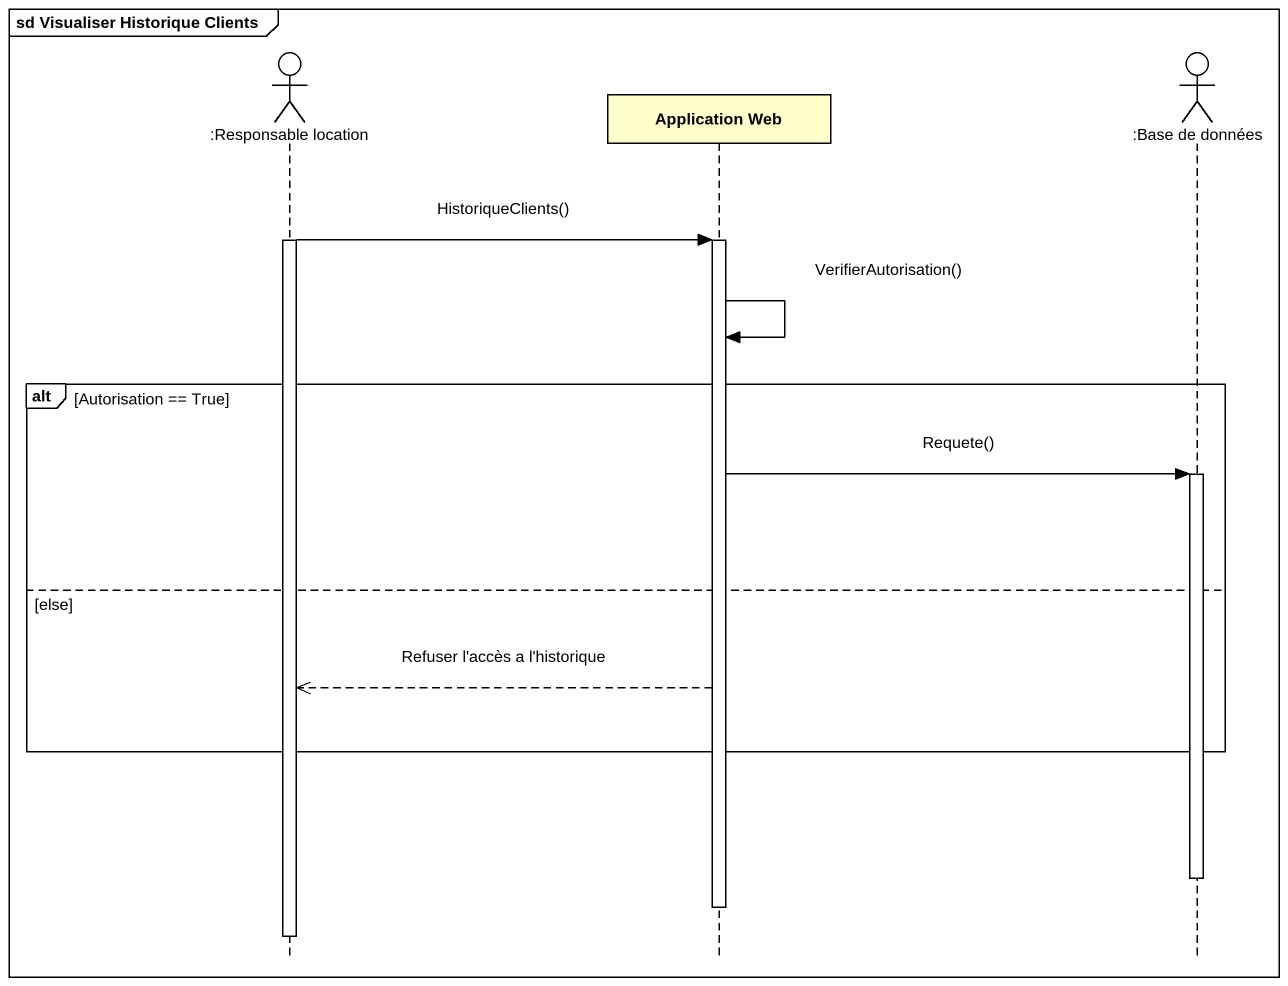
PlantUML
@startuml
mainframe sd Visualiser Historique Clients
hide footbox
actor ":Responsable location" as Responsable_location
participant "Application Web" as Application_Web
actor ":Base de données" as Base_de_données

activate Responsable_location
Responsable_location -> Application_Web : HistoriqueClients()
activate Application_Web
Application_Web -> Application_Web : VerifierAutorisation()
alt Autorisation == True
  Application_Web -> Base_de_données : Requete()
  activate Base_de_données
else else
  Application_Web -->> Responsable_location : Refuser l'accès a l'historique
end
deactivate Base_de_données
deactivate Application_Web
deactivate Responsable_location
@enduml
